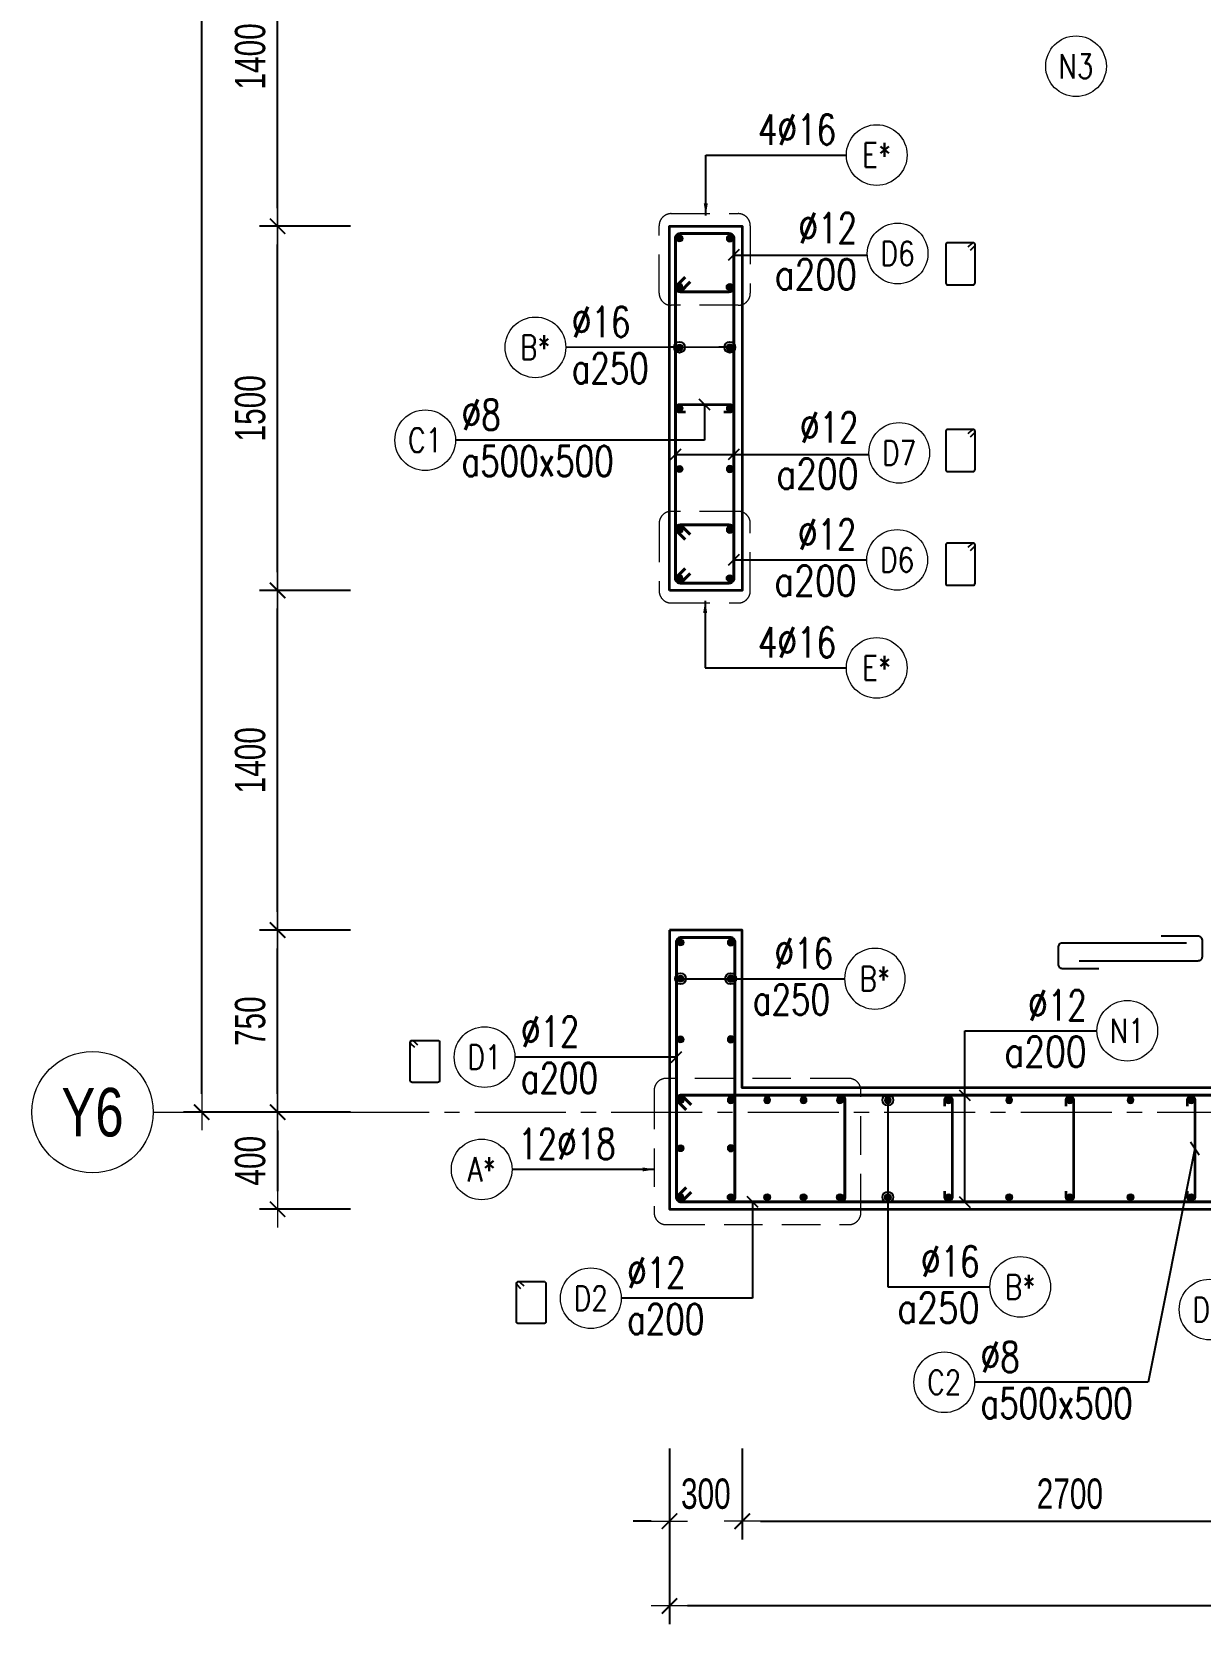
# Model space of a CAD drawing. Header units: millimetres. Extents: x 988833 to 1318015, y -9365 to 47591.
# Drawn here: x 988833 to 993647, y -1224 to 5337 of the extents above; entities that cross this region are included whole.
import ezdxf
from ezdxf.enums import TextEntityAlignment as Align

# ---------------------------------------------------------------- set-up
doc = ezdxf.new("R2010")
doc.units = ezdxf.units.MM
doc.header["$MEASUREMENT"] = 0
doc.linetypes.add('HIDDEN2', pattern=[4.7625, 3.175, -1.5875])
doc.linetypes.add('OF_Grid_1$0$CENTER2', pattern=[1.125, 0.75, -0.125, 0.125, -0.125])
doc.layers.get('0').update_dxf_attribs({"lineweight": 20})
doc.layers.get('Defpoints').update_dxf_attribs({"color": 151, "lineweight": 9})
for name, color, linetype, lineweight in [('KC-LEADER', 153, 'Continuous', 18), ('KC-THEP', 6, 'Continuous', 40), ('NDC_S_DIM', 1, 'Continuous', 15), ('NDC_S_HIDDEN', 8, 'HIDDEN2', 13), ('NDC_S_LEADER', 1, 'Continuous', 15), ('NDC_S_REBAR', 4, 'Continuous', 35), ('NDC_S_STIRRUP', 4, 'Continuous', 40), ('NDC_S_VN TEXT', 7, 'Continuous', 20), ('NDC_S_WALL', 6, 'Continuous', 35), ('OF_Grid_1$0$NDC_S_AXIS', 5, 'OF_Grid_1$0$CENTER2', 13), ('OF_Grid_1$0$NDC_S_SYMBOL', 1, 'Continuous', 15), ('OF_Grid_1$0$NDC_S_TEXT SYMBOL', 7, 'Continuous', 20)]:
    doc.layers.add(name, color=color, linetype=linetype, lineweight=lineweight)
doc.layers.add('Ligature', color=1, linetype='Continuous')
doc.styles.add('NDC_ARIAL', font='arial.ttf', dxfattribs={"width": 0.85})
doc.styles.add('NDC_DIM', font='', dxfattribs={"width": 0.75})
doc.styles.add('NDC_EN TXT', font='romans.shx', dxfattribs={"width": 0.8})
doc.styles.add('OF_Grid_1$0$NDC_ANNO', font='', dxfattribs={"width": 0.8})
doc.styles.get('NDC_DIM').set_extended_font_data('Dotum')
doc.styles.get('OF_Grid_1$0$NDC_ANNO').set_extended_font_data('Dotum')
doc.dimstyles.new('NDC_1-50', dxfattribs={"dimscale": 50, "dimtxt": 2.5, "dimasz": 1, "dimexe": 1.5, "dimexo": 0, "dimgap": 0.8, "dimtad": 1, "dimdec": 0, "dimdsep": 46, "dimtxsty": 'NDC_ARIAL', "dimblk": 'DIMMARK', "dimcen": 49999.938995, "dimdle": 1.5, "dimclrd": 1, "dimclre": 1, "dimclrt": 3, "dimadec": 0, "dimazin": 0, "dimtfac": 1, "dimtdec": 0, "dimtix": 1, "dimtmove": 2, "dimatfit": 3, "dimfxl": 1, "dimarcsym": 0})
doc.dimstyles.new('NDC_dim_30', dxfattribs={"dimscale": 30, "dimtxt": 2.5, "dimasz": 1.5, "dimexe": 1.5, "dimexo": 2.5, "dimgap": 1, "dimtad": 1, "dimdec": 0, "dimzin": 0, "dimdsep": 46, "dimtxsty": 'NDC_DIM', "dimblk": 'DIMMARK', "dimcen": 0.09, "dimdle": 1.2, "dimclrd": 1, "dimclre": 1, "dimclrt": 3, "dimadec": 0, "dimazin": 0, "dimtfac": 1, "dimtdec": 0, "dimtix": 1, "dimtofl": 0, "dimtmove": 0, "dimatfit": 3, "dimfxl": 6, "dimfxlon": 1, "dimtolj": 1, "dimtzin": 0, "dimarcsym": 0})
doc.dimstyles.new('NDC_dim_50', dxfattribs={"dimscale": 50, "dimtxt": 2.5, "dimasz": 1.5, "dimexe": 1.5, "dimexo": 2.5, "dimgap": 1, "dimtad": 1, "dimdec": 0, "dimzin": 0, "dimdsep": 46, "dimtxsty": 'NDC_DIM', "dimblk": 'DIMMARK', "dimcen": 0.09, "dimdle": 1.2, "dimclrd": 1, "dimclre": 1, "dimclrt": 3, "dimadec": 0, "dimazin": 0, "dimtfac": 1, "dimtdec": 0, "dimtix": 1, "dimtofl": 0, "dimtmove": 0, "dimatfit": 3, "dimfxl": 6, "dimfxlon": 1, "dimtolj": 1, "dimtzin": 0, "dimarcsym": 0})

# ---------------------------------------------------------------- blocks, each defined once
blk = doc.blocks.new('THEP')
at = {"layer": 'KC-LEADER', "color": 6}
blk.add_circle((0, 0), 14, dxfattribs=at)
at = {"layer": 'KC-THEP'}
for p, q in [((-14, 0), (14, 0)), ((9.9, 9.9), (-9.9, -9.9)), ((-9.9, 9.9), (9.9, -9.9)), ((0, 14), (0, -14))]:
    blk.add_line(p, q, dxfattribs=at)
blk = doc.blocks.new('*U11')
blk.add_circle((-2.5, 0), 2.5)
at = {"layer": 'NDC_S_VN TEXT', "color": 3, "style": 'NDC_EN TXT', "width": 0.75}
for tag, p in [('DK1', (0.5, 0.85)), ('KC1', (0.5, -2.97))]:
    blk.add_attdef(tag, p, '', height=2.5, dxfattribs=at)
at = {"layer": 'NDC_S_VN TEXT', "color": 7, "style": 'NDC_EN TXT', "width": 0.8}
blk.add_attdef('SH2', text='', height=2, dxfattribs=at).set_placement((-2.5, 0), align=Align.MIDDLE)
blk = doc.blocks.new('DIMMARK')
at = {"layer": 'NDC_S_DIM', "color": 1}
blk.add_line((-1.5, 0), (1, 0), dxfattribs=at)
at = {"layer": 'NDC_S_DIM', "color": 2, "const_width": 0.1}
blk.add_lwpolyline([(-0.424, -0.424), (0.424, 0.424)], dxfattribs=at)
blk = doc.blocks.new('*U13')
blk.add_circle((-2.5, 0), 2.5)
at = {"layer": 'NDC_S_VN TEXT', "color": 3, "style": 'NDC_EN TXT', "width": 0.75}
blk.add_attdef('DK1', (0.5, 0.85), '', height=2.5, dxfattribs=at)
at = {"layer": 'NDC_S_VN TEXT', "color": 7, "style": 'NDC_EN TXT', "width": 0.8}
blk.add_attdef('SH2', text='', height=2, dxfattribs=at).set_placement((-2.5, 0), align=Align.MIDDLE)
blk = doc.blocks.new('*U10')
blk.add_circle((2.5, 0), 2.5)
at = {"layer": 'NDC_S_VN TEXT', "color": 3, "style": 'NDC_EN TXT'}
for tag, width, p in [('DK2', 0.75, (-0.85, 0.85)), ('KC2', 0.8, (-0.85, -2.97))]:
    blk.add_attdef(tag, text='', height=2.5, dxfattribs=dict(at, width=width)).set_placement(p, align=Align.RIGHT)
at = {"layer": 'NDC_S_VN TEXT', "color": 7, "style": 'NDC_EN TXT', "width": 0.8}
blk.add_attdef('SH3', text='', height=2, dxfattribs=at).set_placement((2.5, 0), align=Align.MIDDLE)
blk = doc.blocks.new('*U12')
blk.add_circle((-2.5, 0), 2.5)
at = {"layer": 'NDC_S_VN TEXT', "color": 3, "style": 'NDC_EN TXT', "width": 0.75}
for tag, p in [('DK1', (0.5, 0.85)), ('KC1', (0.5, -2.97))]:
    blk.add_attdef(tag, p, '', height=2.5, dxfattribs=at)
at = {"layer": 'NDC_S_VN TEXT', "color": 7, "style": 'NDC_EN TXT', "width": 0.8}
blk.add_attdef('SH2', text='', height=2, dxfattribs=at).set_placement((-2.5, 0), align=Align.MIDDLE)
blk = doc.blocks.new('*U9')
blk.add_circle((2.5, 0), 2.5)
at = {"layer": 'NDC_S_VN TEXT', "color": 3, "style": 'NDC_EN TXT', "width": 0.75}
blk.add_attdef('DK2', text='', height=2.5, dxfattribs=at).set_placement((-0.85, 0.85), align=Align.RIGHT)
at = {"layer": 'NDC_S_VN TEXT', "color": 7, "style": 'NDC_EN TXT', "width": 0.8}
blk.add_attdef('SH3', text='', height=2, dxfattribs=at).set_placement((2.5, 0), align=Align.MIDDLE)
blk = doc.blocks.new('*D285')
at = {"layer": 'Defpoints', "color": 0, "transparency": 16777216}
for p in [(991460.3, 485.6), (998560.1, -336), (991460.3, -1148.8)]:
    blk.add_point(p, dxfattribs=at)
at = {"layer": 'NDC_S_DIM', "color": 1, "lineweight": -2, "transparency": 16777216}
for p, q in [((991460.3, -848.8), (991460.3, -1223.8)), ((998560.1, -848.8), (998560.1, -1223.8)), ((998485.1, -1148.8), (991535.3, -1148.8))]:
    blk.add_line(p, q, dxfattribs=at)
at = {"layer": 'NDC_S_DIM', "color": 1, "lineweight": -2, "transparency": 16777216, "xscale": 75, "yscale": 75, "zscale": 75, "rotation": 180}
blk.add_blockref('DIMMARK', (991460.3, -1148.8), dxfattribs=at)
at = {"layer": 'NDC_S_DIM', "color": 1, "lineweight": -2, "transparency": 16777216, "xscale": 75, "yscale": 75, "zscale": 75}
blk.add_blockref('DIMMARK', (998560.1, -1148.8), dxfattribs=at)
at = {"layer": 'NDC_S_DIM', "color": 3, "transparency": 16777216, "insert": (995010.2, -1036.2), "char_height": 125, "attachment_point": 5, "style": 'NDC_DIM'}
blk.add_mtext('\\A1;7100', dxfattribs=at)
blk = doc.blocks.new('*D286')
at = {"layer": 'Defpoints', "color": 0, "ltscale": 200, "transparency": 16777216}
for p in [(991460.3, 485.6), (991760.3, 485.6), (991460.3, -799.6)]:
    blk.add_point(p, dxfattribs=at)
at = {"layer": 'NDC_S_DIM', "color": 1, "lineweight": -2, "ltscale": 200, "transparency": 16777216}
for p, q in [((991460.3, -499.6), (991460.3, -874.6)), ((991760.3, -499.6), (991760.3, -874.6)), ((991385.3, -799.6), (991310.3, -799.6)), ((991835.3, -799.6), (991910.3, -799.6))]:
    blk.add_line(p, q, dxfattribs=at)
at = {"layer": 'NDC_S_DIM', "color": 1, "lineweight": -2, "ltscale": 200, "transparency": 16777216, "xscale": 75, "yscale": 75, "zscale": 75}
blk.add_blockref('DIMMARK', (991460.3, -799.6), dxfattribs=at)
at = {"layer": 'NDC_S_DIM', "color": 1, "lineweight": -2, "ltscale": 200, "transparency": 16777216, "xscale": 75, "yscale": 75, "zscale": 75, "rotation": 180}
blk.add_blockref('DIMMARK', (991760.3, -799.6), dxfattribs=at)
at = {"layer": 'NDC_S_DIM', "color": 3, "ltscale": 200, "transparency": 16777216, "insert": (991610.3, -687), "char_height": 125, "attachment_point": 5, "style": 'NDC_DIM'}
blk.add_mtext('\\A1;300', dxfattribs=at)
blk = doc.blocks.new('*U55')
at = {"layer": 'OF_Grid_1$0$NDC_S_SYMBOL'}
blk.add_line((5, 0), (9, 0), dxfattribs=at)
blk.add_circle((0, 0), 5, dxfattribs=at)
at = {"layer": 'OF_Grid_1$0$NDC_S_TEXT SYMBOL', "color": 7, "style": 'OF_Grid_1$0$NDC_ANNO', "width": 0.8}
blk.add_attdef('GRID', text='', height=4, rotation=270, dxfattribs=at).set_placement((0, 0), align=Align.MIDDLE)
blk = doc.blocks.new('*D292')
at = {"layer": 'Defpoints', "color": 0, "ltscale": 200, "transparency": 16777216}
for p in [(991760.3, 885.6), (989845.7, 485.6), (991522.4, 485.6)]:
    blk.add_point(p, dxfattribs=at)
at = {"layer": 'NDC_S_DIM', "color": 1, "lineweight": -2, "ltscale": 200, "transparency": 16777216}
for p, q in [((990145.7, 885.6), (989770.7, 885.6)), ((989845.7, 810.6), (989845.7, 560.6)), ((990145.7, 485.6), (989770.7, 485.6))]:
    blk.add_line(p, q, dxfattribs=at)
at = {"layer": 'NDC_S_DIM', "color": 1, "lineweight": -2, "ltscale": 200, "transparency": 16777216, "xscale": 75, "yscale": 75, "zscale": 75}
for p, rotation in [((989845.7, 885.6), 90), ((989845.7, 485.6), 270)]:
    blk.add_blockref('DIMMARK', p, dxfattribs=dict(at, rotation=rotation))
at = {"layer": 'NDC_S_DIM', "color": 3, "ltscale": 200, "transparency": 16777216, "insert": (989733.1, 685.6), "char_height": 125, "attachment_point": 5, "rotation": 90, "style": 'NDC_DIM'}
blk.add_mtext('\\A1;400', dxfattribs=at)
blk = doc.blocks.new('*D293')
at = {"layer": 'Defpoints', "color": 0, "ltscale": 200, "transparency": 16777216}
for p in [(989533.1, 12485.6), (991574.2, 12485.6), (991574.3, 885.9)]:
    blk.add_point(p, dxfattribs=at)
at = {"layer": 'NDC_S_DIM', "color": 1, "lineweight": -2, "ltscale": 200, "transparency": 16777216}
for p, q in [((989833.1, 12485.6), (989458.1, 12485.6)), ((989533.1, 960.9), (989533.1, 12410.6)), ((989833.1, 885.9), (989458.1, 885.9))]:
    blk.add_line(p, q, dxfattribs=at)
at = {"layer": 'NDC_S_DIM', "color": 1, "lineweight": -2, "ltscale": 200, "transparency": 16777216, "xscale": 75, "yscale": 75, "zscale": 75}
for p, rotation in [((989533.1, 12485.6), 90), ((989533.1, 885.9), 270)]:
    blk.add_blockref('DIMMARK', p, dxfattribs=dict(at, rotation=rotation))
at = {"layer": 'NDC_S_DIM', "color": 3, "ltscale": 200, "transparency": 16777216, "insert": (989420.5, 6685.7), "char_height": 125, "attachment_point": 5, "rotation": 90, "style": 'NDC_DIM'}
blk.add_mtext('\\A1;11600', dxfattribs=at)
blk = doc.blocks.new('*D272')
at = {"layer": 'Defpoints', "color": 0, "ltscale": 200, "transparency": 16777216}
for p in [(994460.3, 985.6), (991760.3, 485.6), (994460.3, -799.6)]:
    blk.add_point(p, dxfattribs=at)
at = {"layer": 'NDC_S_DIM', "color": 1, "lineweight": -2, "ltscale": 200, "transparency": 16777216}
for p, q in [((991760.3, -499.6), (991760.3, -874.6)), ((994460.3, -499.6), (994460.3, -874.6)), ((991835.3, -799.6), (994385.3, -799.6))]:
    blk.add_line(p, q, dxfattribs=at)
at = {"layer": 'NDC_S_DIM', "color": 1, "lineweight": -2, "ltscale": 200, "transparency": 16777216, "xscale": 75, "yscale": 75, "zscale": 75, "rotation": 180}
blk.add_blockref('DIMMARK', (991760.3, -799.6), dxfattribs=at)
at = {"layer": 'NDC_S_DIM', "color": 1, "lineweight": -2, "ltscale": 200, "transparency": 16777216, "xscale": 75, "yscale": 75, "zscale": 75}
blk.add_blockref('DIMMARK', (994460.3, -799.6), dxfattribs=at)
at = {"layer": 'NDC_S_DIM', "color": 3, "ltscale": 200, "transparency": 16777216, "insert": (993110.3, -687), "char_height": 125, "attachment_point": 5, "style": 'NDC_DIM'}
blk.add_mtext('\\A1;2700', dxfattribs=at)
blk = doc.blocks.new('*D254')
at = {"layer": 'Defpoints', "color": 0, "ltscale": 200, "transparency": 16777216}
for p in [(989845.7, 1635.6), (991760.3, 1635.6), (991760.3, 885.6)]:
    blk.add_point(p, dxfattribs=at)
at = {"layer": 'NDC_S_DIM', "color": 1, "lineweight": -2, "ltscale": 200, "transparency": 16777216}
for p, q in [((990145.7, 1635.6), (989770.7, 1635.6)), ((989845.7, 960.6), (989845.7, 1560.6)), ((990145.7, 885.6), (989770.7, 885.6))]:
    blk.add_line(p, q, dxfattribs=at)
at = {"layer": 'NDC_S_DIM', "color": 1, "lineweight": -2, "ltscale": 200, "transparency": 16777216, "xscale": 75, "yscale": 75, "zscale": 75}
for p, rotation in [((989845.7, 1635.6), 90), ((989845.7, 885.6), 270)]:
    blk.add_blockref('DIMMARK', p, dxfattribs=dict(at, rotation=rotation))
at = {"layer": 'NDC_S_DIM', "color": 3, "ltscale": 200, "transparency": 16777216, "insert": (989733.1, 1260.6), "char_height": 125, "attachment_point": 5, "rotation": 90, "style": 'NDC_DIM'}
blk.add_mtext('\\A1;750', dxfattribs=at)
blk = doc.blocks.new('*D255')
at = {"layer": 'Defpoints', "color": 0, "ltscale": 200, "transparency": 16777216}
for p in [(989845.7, 3035.6), (991516.4, 3035.6), (991760.3, 1635.6)]:
    blk.add_point(p, dxfattribs=at)
at = {"layer": 'NDC_S_DIM', "color": 1, "lineweight": -2, "ltscale": 200, "transparency": 16777216}
for p, q in [((990145.7, 3035.6), (989770.7, 3035.6)), ((989845.7, 1710.6), (989845.7, 2960.6)), ((990145.7, 1635.6), (989770.7, 1635.6))]:
    blk.add_line(p, q, dxfattribs=at)
at = {"layer": 'NDC_S_DIM', "color": 1, "lineweight": -2, "ltscale": 200, "transparency": 16777216, "xscale": 75, "yscale": 75, "zscale": 75}
for p, rotation in [((989845.7, 3035.6), 90), ((989845.7, 1635.6), 270)]:
    blk.add_blockref('DIMMARK', p, dxfattribs=dict(at, rotation=rotation))
at = {"layer": 'NDC_S_DIM', "color": 3, "ltscale": 200, "transparency": 16777216, "insert": (989733.1, 2335.6), "char_height": 125, "attachment_point": 5, "rotation": 90, "style": 'NDC_DIM'}
blk.add_mtext('\\A1;1400', dxfattribs=at)
blk = doc.blocks.new('*D256')
at = {"layer": 'Defpoints', "color": 0, "ltscale": 200, "transparency": 16777216}
for p in [(989845.7, 4535.6), (991610.3, 4535.6), (991516.4, 3035.6)]:
    blk.add_point(p, dxfattribs=at)
at = {"layer": 'NDC_S_DIM', "color": 1, "lineweight": -2, "ltscale": 200, "transparency": 16777216}
for p, q in [((990145.7, 4535.6), (989770.7, 4535.6)), ((989845.7, 3110.6), (989845.7, 4460.6)), ((990145.7, 3035.6), (989770.7, 3035.6))]:
    blk.add_line(p, q, dxfattribs=at)
at = {"layer": 'NDC_S_DIM', "color": 1, "lineweight": -2, "ltscale": 200, "transparency": 16777216, "xscale": 75, "yscale": 75, "zscale": 75}
for p, rotation in [((989845.7, 4535.6), 90), ((989845.7, 3035.6), 270)]:
    blk.add_blockref('DIMMARK', p, dxfattribs=dict(at, rotation=rotation))
at = {"layer": 'NDC_S_DIM', "color": 3, "ltscale": 200, "transparency": 16777216, "insert": (989733.1, 3785.6), "char_height": 125, "attachment_point": 5, "rotation": 90, "style": 'NDC_DIM'}
blk.add_mtext('\\A1;1500', dxfattribs=at)
blk = doc.blocks.new('*D257')
at = {"layer": 'Defpoints', "color": 0, "ltscale": 200, "transparency": 16777216}
for p in [(989845.7, 5935.6), (991610.3, 5935.6), (991610.3, 4535.6)]:
    blk.add_point(p, dxfattribs=at)
at = {"layer": 'NDC_S_DIM', "color": 1, "lineweight": -2, "ltscale": 200, "transparency": 16777216}
for p, q in [((990145.7, 5935.6), (989770.7, 5935.6)), ((989845.7, 4610.6), (989845.7, 5860.6)), ((990145.7, 4535.6), (989770.7, 4535.6))]:
    blk.add_line(p, q, dxfattribs=at)
at = {"layer": 'NDC_S_DIM', "color": 1, "lineweight": -2, "ltscale": 200, "transparency": 16777216, "xscale": 75, "yscale": 75, "zscale": 75}
for p, rotation in [((989845.7, 5935.6), 90), ((989845.7, 4535.6), 270)]:
    blk.add_blockref('DIMMARK', p, dxfattribs=dict(at, rotation=rotation))
at = {"layer": 'NDC_S_DIM', "color": 3, "ltscale": 200, "transparency": 16777216, "insert": (989733.1, 5235.6), "char_height": 125, "attachment_point": 5, "rotation": 90, "style": 'NDC_DIM'}
blk.add_mtext('\\A1;1400', dxfattribs=at)

msp = doc.modelspace()

# ---------------------------------------------------------------- linework, layer by layer
msp.add_circle((993135.6, 5195), 125)
at = {"layer": 'Ligature'}
for points in [[(992701.5, 4437.8), (992717.4, 4453.8, 0.668179), (992711.6, 4467.7), (992607, 4467.7, 0.414214), (992598.9, 4459.6), (992598.9, 4302.4, 0.414214), (992607, 4294.3), (992711.6, 4294.3, 0.414214), (992719.8, 4302.4), (992719.8, 4459.6, 0.668179), (992705.9, 4465.3), (992689.9, 4449.4)], [(992701.4, 3668.7), (992717.4, 3684.6, 0.668179), (992711.6, 3698.6), (992607, 3698.6, 0.414214), (992598.8, 3690.4), (992598.8, 3533.3, 0.414214), (992607, 3525.1), (992711.6, 3525.1, 0.414214), (992719.8, 3533.3), (992719.8, 3690.4, 0.668179), (992705.8, 3696.2), (992689.9, 3680.2)], [(992701.4, 3200.1), (992717.4, 3216.1, 0.668179), (992711.6, 3230), (992607, 3230, 0.414214), (992598.8, 3221.8), (992598.8, 3064.7, 0.414214), (992607, 3056.6), (992711.6, 3056.6, 0.414214), (992719.8, 3064.7), (992719.8, 3221.8, 0.668179), (992705.8, 3227.6), (992689.9, 3211.6)], [(990410.6, 1151.6), (990394.7, 1167.6, -0.668179), (990400.4, 1181.6), (990505.1, 1181.6, -0.414214), (990513.2, 1173.4), (990513.2, 1016.3, -0.414214), (990505.1, 1008.1), (990400.4, 1008.1, -0.414214), (990392.3, 1016.3), (990392.3, 1173.4, -0.668179), (990406.2, 1179.2), (990422.2, 1163.2)], [(990848.4, 158), (990832.5, 174, -0.668179), (990838.2, 188), (990942.9, 188, -0.414214), (990951, 179.8), (990951, 22.7, -0.414214), (990942.9, 14.5), (990838.2, 14.5, -0.414214), (990830.1, 22.7), (990830.1, 179.8, -0.668179), (990844, 185.6), (990860, 169.6)]]:
    msp.add_lwpolyline(points, format="xyb", dxfattribs=at)
at = {"layer": 'Ligature', "elevation": 0}
for points in [[(993590.7, 1582.5), (993079, 1582.5, 0.414214), (993061.4, 1564.9), (993061.4, 1495.7, 0.414214), (993079, 1478.1), (993229.2, 1478.1)], [(993487, 1612.5), (993637.3, 1612.5, -0.414214), (993654.9, 1594.9), (993654.9, 1525.8, -0.414214), (993637.3, 1508.2), (993149.1, 1508.2)]]:
    msp.add_lwpolyline(points, format="xyb", dxfattribs=at)
at = {"layer": 'NDC_S_HIDDEN', "ltscale": 50}
for points in [[(991467.8, 4587.7), (991743.6, 4587.7, -0.414214), (991793.6, 4537.7), (991793.6, 4260.1, -0.414214), (991743.6, 4210.1), (991467.8, 4210.1, -0.414214), (991417.8, 4260.1), (991417.8, 4537.7, -0.414214)], [(991467.8, 2983.6), (991743.6, 2983.6, 0.414214), (991793.6, 3033.6), (991793.6, 3311.1, 0.414214), (991743.6, 3361.1), (991467.8, 3361.1, 0.414214), (991417.8, 3311.1), (991417.8, 3033.6, 0.414214)], [(991447.1, 422.2), (992199.3, 422.2, 0.414214), (992249.3, 472.2), (992249.3, 974.7, 0.414214), (992199.3, 1024.7), (991447.1, 1024.7, 0.414214), (991397.1, 974.7), (991397.1, 472.2, 0.414214)]]:
    msp.add_lwpolyline(points, format="xyb", close=True, dxfattribs=at)
at = {"layer": 'NDC_S_REBAR'}
for points in [[(991683.9, 3770.6), (991708.9, 3770.6, 1), (991708.9, 3800.6), (991501.9, 3800.6, 1), (991501.9, 3770.6), (991526.9, 3770.6)], [(992595.1, 910.6), (992595.1, 935.6, -1), (992625.1, 935.6), (992625.1, 535.6, -1), (992595.1, 535.6), (992595.1, 560.6)], [(993095.1, 910.6), (993095.1, 935.6, -1), (993125.1, 935.6), (993125.1, 535.6, -1), (993095.1, 535.6), (993095.1, 560.6)], [(993595.1, 910.6), (993595.1, 935.6, -1), (993625.1, 935.6), (993625.1, 535.6, -1), (993595.1, 535.6), (993595.1, 560.6)]]:
    msp.add_lwpolyline(points, format="xyb", dxfattribs=at)
at = {"layer": 'NDC_S_STIRRUP'}
for points in [[(991525.4, 3125.6), (991485.4, 3085.6, 0.414214), (991505.4, 3065.6), (991705.4, 3065.6, 0.414214), (991725.4, 3085.6), (991725.4, 4485.6, 0.414214), (991705.4, 4505.6), (991505.4, 4505.6, 0.414214), (991485.4, 4485.6), (991485.4, 3085.6, 0.414214), (991505.4, 3065.6), (991545.4, 3105.6)], [(991525.4, 4326.1), (991485.4, 4286.1, 0.414214), (991505.4, 4266.1), (991705.4, 4266.1, 0.414214), (991725.4, 4286.1), (991725.4, 4485.6, 0.414214), (991705.4, 4505.6), (991505.4, 4505.6, 0.414214), (991485.4, 4485.6), (991485.4, 4286.1, 0.414214), (991505.4, 4266.1), (991545.4, 4306.1)], [(991525.4, 3245.1), (991485.4, 3285.1, -0.414214), (991505.4, 3305.1), (991705.4, 3305.1, -0.414214), (991725.4, 3285.1), (991725.4, 3085.6, -0.414214), (991705.4, 3065.6), (991505.4, 3065.6, -0.414214), (991485.4, 3085.6), (991485.4, 3285.1, -0.414214), (991505.4, 3305.1), (991545.4, 3265.1)], [(991529.5, 575.6), (991489.5, 535.6, 0.414214), (991509.5, 515.6), (991709.5, 515.6, 0.414214), (991729.5, 535.6), (991729.5, 1585.6, 0.414214), (991709.5, 1605.6), (991509.5, 1605.6, 0.414214), (991489.5, 1585.6), (991489.5, 535.6, 0.414214), (991509.5, 515.6), (991549.5, 555.6)], [(996119.5, 915.6), (996159.5, 955.6, -0.414214), (996179.5, 935.6), (996179.5, 535.6, -0.414214), (996159.5, 515.6), (991509.5, 515.6, -0.414214), (991489.5, 535.6), (991489.5, 935.6, -0.414214), (991509.5, 955.6), (996159.5, 955.6, -0.414214), (996179.5, 935.6), (996139.5, 895.6)], [(991549.5, 915.6), (991509.5, 955.6, 0.414214), (991489.5, 935.6), (991489.5, 535.6, 0.414214), (991509.5, 515.6), (992163, 515.6, 0.414214), (992183, 535.6), (992183, 935.6, 0.414214), (992163, 955.6), (991509.5, 955.6, 0.414214), (991489.5, 935.6), (991529.5, 895.6)]]:
    msp.add_lwpolyline(points, format="xyb", dxfattribs=at)
at = {"layer": 'NDC_S_WALL'}
for points in [[(994460.3, 12385.6), (994460.3, 985.6), (991760.3, 985.6), (991760.3, 985.6), (991760.3, 1635.6), (991460.3, 1635.6)], [(991460.3, 1635.6), (991460.3, 485.6), (991460.3, 485.6), (996160.3, 485.6), (996160.3, 485.6), (996160.3, 985.6), (996160.3, 985.6), (994760.3, 985.6), (994760.3, 2535.6), (994760.3, 2535.6), (996160.3, 2535.6), (996160.3, 2835.6), (994760.3, 2835.6), (994760.3, 2835.6), (994760.3, 9885.6)], [(991460.3, 3035.6), (991460.3, 4535.6), (991760.3, 4535.6), (991760.3, 3035.6), (991460.3, 3035.6)]]:
    msp.add_lwpolyline(points, dxfattribs=at)
at = {"layer": 'OF_Grid_1$0$NDC_S_AXIS', "ltscale": 500}
msp.add_line((989533.1, 885.6), (1005383.4, 885.6), dxfattribs=at)

# ---------------------------------------------------------------- block references
at = {"layer": 'KC-THEP'}
for p, rotation in [((991501.9, 4485.6), 189.6685644363809), ((991708.9, 4285.6), 9.668564436380926), ((991501.9, 4035.6), 189.6685644363809), ((991501.9, 3785.6), 189.6685644363809), ((991501.9, 3535.6), 189.6685644363809), ((991501.9, 3285.6), 189.6685644363809), ((991708.9, 3085.6), 9.668564436380946), ((991506, 1584.8), 189.6685644363809), ((991506, 1435.6), 189.6685644363809), ((991506, 1185.6), 189.6685644363809), ((991506, 935.6), 189.6685644363809), ((991506, 737.2), 189.6685644363809), ((991713, 535.6), 9.66856443638095), ((991863, 535.6), 9.66856443638095), ((992013, 535.6), 9.66856443638095), ((992163, 535.6), 9.66856443638095), ((992360.1, 535.6), 9.668564436380946), ((992610.1, 535.6), 9.668564436380946), ((992860.1, 535.6), 9.668564436380946), ((993110.1, 535.6), 9.668564436380946), ((993360.1, 535.6), 9.668564436380946), ((993610.1, 535.6), 9.668564436380946)]:
    msp.add_blockref('THEP', p, dxfattribs=dict(at, rotation=rotation))
at = {"layer": 'KC-THEP', "xscale": -1}
for p, rotation in [((991708.9, 4485.6), 170.331435563619), ((991501.9, 4285.6), 350.3314355636191), ((991708.9, 4035.6), 170.331435563619), ((991708.9, 3785.6), 170.331435563619), ((991708.9, 3535.6), 170.331435563619), ((991708.9, 3285.6), 170.331435563619), ((991501.9, 3085.6), 350.3314355636191), ((991713, 1584.8), 170.331435563619), ((991713, 1435.6), 170.331435563619), ((991713, 1185.6), 170.331435563619), ((991713, 935.6), 170.331435563619), ((991863, 935.6), 170.331435563619), ((992013, 935.6), 170.331435563619), ((992163, 935.6), 170.331435563619), ((992360.1, 935.6), 170.331435563619), ((992610.1, 935.6), 170.331435563619), ((992860.1, 935.6), 170.331435563619), ((993110.1, 935.6), 170.331435563619), ((993360.1, 935.6), 170.331435563619), ((993610.1, 935.6), 170.331435563619), ((991713, 737.2), 170.331435563619), ((991506, 535.6), 350.3314355636191)]:
    msp.add_blockref('THEP', p, dxfattribs=dict(at, rotation=rotation))
at = {"layer": 'NDC_S_VN TEXT', "xscale": 50, "yscale": 50, "zscale": 50}
for name, p, values in [('*U9', (992189.3, 4829.2), {'SH3': 'E*', 'DK2': '4%%c16'}), ('*U10', (992275.6, 4423.5), {'SH3': 'D6', 'DK2': '%%c12', 'KC2': 'a200'}), ('*U11', (991033, 4036.8), {'SH2': 'B*', 'DK1': '%%C16', 'KC1': 'a250'}), ('*U11', (990579, 3654.3), {'SH2': 'C1', 'DK1': '%%c8', 'KC1': 'a500x500'}), ('*U10', (992282.1, 3601.8), {'SH3': 'D7', 'DK2': '%%c12', 'KC2': 'a200'}), ('*U10', (992273.7, 3161.1), {'SH3': 'D6', 'DK2': '%%c12', 'KC2': 'a200'}), ('*U9', (992189.3, 2716.1), {'SH3': 'E*', 'DK2': '4%%c16'}), ('*U10', (993222, 1220.9), {'SH3': 'N1', 'DK2': '%%C12', 'KC2': 'a200'}), ('*U11', (990823.5, 1112.7), {'SH2': 'D1', 'DK1': '%%C12', 'KC1': 'a200'}), ('*U13', (990811.7, 649.8), {'SH2': 'A*', 'DK1': '12%%C18'}), ('*U10', (992780.7, 165.9), {'SH3': 'B*', 'DK2': '%%C16', 'KC2': 'a250'}), ('*U11', (991261.4, 119), {'SH2': 'D2', 'DK1': '%%C12', 'KC1': 'a200'}), ('*U11', (993811.1, 72.4), {'SH2': 'D2', 'DK1': '%%C12', 'KC1': 'a200'}), ('*U12', (992717.7, -227.4), {'SH2': 'C2', 'DK1': '%%c8', 'KC1': 'a500x500'})]:
    msp.add_blockref(name, p, dxfattribs=at).add_auto_attribs(values)
at = {"layer": 'NDC_S_VN TEXT'}
ref = msp.add_blockref('*U11', (992181.9, 1435.6), dxfattribs=dict(at, xscale=-50, yscale=50, zscale=50))
ref.add_attrib('SH2', 'B*', dxfattribs={"color": 7, "height": 100, "style": 'NDC_EN TXT', "width": 0.8}).set_placement((992306.9, 1435.6), align=Align.MIDDLE)
ref.add_attrib('DK1', '%%C16', (991893.5, 1477.9), dxfattribs={"color": 3, "height": 125, "style": 'NDC_EN TXT', "width": 0.75})
ref.add_attrib('KC1', 'a250', (991804.3, 1287), dxfattribs={"color": 3, "height": 125, "style": 'NDC_EN TXT', "width": 0.75})
at = {"layer": 'OF_Grid_1$0$NDC_S_AXIS'}
ref = msp.add_blockref('*U55', (989083.1, 885.6), dxfattribs=dict(at, xscale=50, yscale=50, zscale=50))
ref.add_attrib('GRID', 'Y6', dxfattribs={"layer": 'OF_Grid_1$0$NDC_S_TEXT SYMBOL', "color": 7, "height": 200, "style": 'OF_Grid_1$0$NDC_ANNO', "width": 0.8}).set_placement((989083.1, 885.6), align=Align.MIDDLE)

# ---------------------------------------------------------------- texts
at = {"layer": 'NDC_S_VN TEXT', "color": 7, "style": 'NDC_EN TXT', "width": 0.8}
msp.add_attdef('N3', text='3', height=100, dxfattribs=at).set_placement((993135.6, 5195), align=Align.MIDDLE)

# ---------------------------------------------------------------- dimensions: what is measured, and where the dimension line sits
at = {"layer": 'NDC_S_DIM', "ltscale": 200}
for base, p1, p2, angle, picture, middle in [((989533.1, 12485.6), (991574.3, 885.9), (991574.2, 12485.6), 90, '*D293', (989420.5, 6685.7)), ((989845.7, 5935.6), (991610.3, 4535.6), (991610.3, 5935.6), 90, '*D257', (989733.1, 5235.6)), ((989845.7, 4535.6), (991516.4, 3035.6), (991610.3, 4535.6), 90, '*D256', (989733.1, 3785.6)), ((989845.7, 3035.6), (991760.3, 1635.6), (991516.4, 3035.6), 90, '*D255', (989733.1, 2335.6)), ((989845.7, 1635.6), (991760.3, 885.6), (991760.3, 1635.6), 90, '*D254', (989733.1, 1260.6)), ((994460.3, -799.6), (991760.3, 485.6), (994460.3, 985.6), 180, '*D272', (993110.3, -687)), ((991460.3, -799.6), (991760.3, 485.6), (991460.3, 485.6), 180, '*D286', (991610.3, -687))]:
    dim = msp.add_linear_dim(base=base, p1=p1, p2=p2, angle=angle, dimstyle='NDC_dim_50', override={"dimtmove": 1}, dxfattribs=at)
    dim.commit()
    dim.dimension.update_dxf_attribs({"geometry": picture, "text_midpoint": middle})
dim = msp.add_linear_dim(base=(989845.7, 485.6), p1=(991760.3, 885.6), p2=(991522.4, 485.6), angle=90, dimstyle='NDC_dim_50', override={"dimtmove": 1}, dxfattribs=at)
dim.commit()
dim.dimension.update_dxf_attribs({"geometry": '*D292', "text_midpoint": (989845.7, 685.6), "dimtype": 160})
at = {"layer": 'NDC_S_DIM'}
dim = msp.add_linear_dim(base=(991460.3, -1148.8), p1=(998560.1, -336), p2=(991460.3, 485.6), angle=180, dimstyle='NDC_dim_50', override={"dimtmove": 1}, dxfattribs=at)
dim.commit()
dim.dimension.update_dxf_attribs({"geometry": '*D285', "text_midpoint": (995010.2, -1036.2)})

# ---------------------------------------------------------------- leaders
at = {"layer": 'NDC_S_LEADER'}
for points, dimstyle, override in [([(991610, 4580.3), (991610, 4829.2), (992191.5, 4829.2)], 'NDC_1-50', {"dimgap": 0.8, "dimtad": 0}), ([(991725.4, 4417.2), (992275.8, 4417.2)], 'NDC_dim_30', {"dimtad": 0, "dimldrblk": 'Oblique'}), ([(991709.2, 4037.3), (991033, 4036.8)], 'NDC_dim_30', {"dimtad": 0, "dimldrblk": 'Origin'}), ([(991501.7, 4037.1), (991033, 4036.8)], 'NDC_dim_30', {"dimtad": 0, "dimldrblk": 'Origin'}), ([(991605.4, 3800.6), (991605.4, 3654.6), (990579, 3654.4)], 'NDC_dim_30', {"dimtad": 0, "dimldrblk": 'Oblique'}), ([(991485.4, 3595.4), (992282.3, 3595.4)], 'NDC_dim_30', {"dimtad": 0, "dimldrblk": 'Oblique'}), ([(991725.4, 3595.4), (992282.3, 3595.4)], 'NDC_dim_30', {"dimtad": 0, "dimldrblk": 'Oblique'}), ([(991725.4, 3161.1), (992275.7, 3161.1)], 'NDC_dim_30', {"dimtad": 0, "dimldrblk": 'Oblique'}), ([(991607.5, 2992.1), (991607.5, 2716.1), (992189.1, 2716.1)], 'NDC_1-50', {"dimgap": 0.8, "dimtad": 0}), ([(991506, 1435.6), (992181.9, 1435.6)], 'NDC_dim_30', {"dimtad": 0, "dimldrblk": 'Origin'}), ([(991713, 1435.6), (992181.9, 1435.6)], 'NDC_dim_30', {"dimtad": 0, "dimldrblk": 'Origin'}), ([(992677.3, 515.6), (992677.3, 1220.7), (993222, 1220.7)], 'NDC_dim_30', {"dimtad": 0, "dimldrblk": 'Oblique'}), ([(992677.3, 955.6), (992677.3, 1220.7), (993222, 1220.7)], 'NDC_dim_30', {"dimtad": 0, "dimldrblk": 'Oblique'}), ([(991489.5, 1112.7), (990821.5, 1112.7)], 'NDC_dim_30', {"dimtad": 0, "dimldrblk": 'Oblique'}), ([(992360.1, 935.6), (992360.1, 165.7), (992780.7, 165.7)], 'NDC_dim_30', {"dimgap": 1, "dimtad": 0, "dimldrblk": 'Origin'}), ([(993625.1, 735.6), (993433, -227.4), (992717.7, -227.4)], 'NDC_dim_30', {"dimtad": 0, "dimldrblk": 'Oblique'}), ([(991802.9, 515.6), (991802.9, 119), (991261.4, 119)], 'NDC_dim_30', {"dimgap": 1, "dimtad": 0, "dimldrblk": 'Oblique'}), ([(992360.1, 535.6), (992360.1, 165.7), (992780.7, 165.7)], 'NDC_dim_30', {"dimgap": 1, "dimtad": 0, "dimldrblk": 'Origin'})]:
    msp.add_leader(points, dimstyle=dimstyle, override=override, dxfattribs=at)
msp.add_leader([(991399.9, 649.8), (990811.7, 649.8)], dimstyle='NDC_1-50', dxfattribs=at)

doc.saveas('drawing.dxf')
